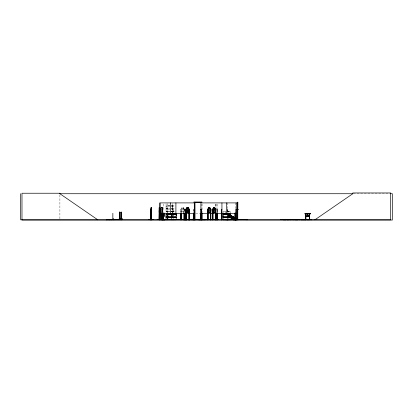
<?xml version="1.0" encoding="UTF-8"?>
<svg xmlns="http://www.w3.org/2000/svg" width="413" height="413" viewBox="0 0 413 413"><rect width="100%" height="100%" fill="white"/><g stroke="black" fill="none" stroke-linecap="round" stroke-linejoin="round"><path stroke-width="0.31" stroke-dasharray="2.06 1.55" d="M162.65 212.39L162.681 207.656M162.737 209.221L162.686 207.61L162.681 212.618L162.737 210.95M170.29 206.03L166.036 206.03L166.072 208.648L166.078 207.409M167.833 203.526L167.833 208.648L167.833 207.409M172.748 207.409L172.753 203.382M162.722 209.257L162.722 207.656M162.686 212.618L162.732 210.547L162.722 211.539M162.691 209.277L162.722 207.61M172.81 208.875L172.748 213.991M162.629 209.236L162.691 212.39M181.224 209.221L181.116 212.39M184.069 209.236L183.93 212.39M167.828 208.648L167.833 212.896M166.072 208.663L169.779 208.787M166.047 211.446L170.151 211.662M223.03 211.802L225.581 211.559M160.848 209.298L161.209 207.873L161.56 207.873L161.906 209.298M182.401 207.873L182.03 210.031L182.789 210.676L183.181 209.298L182.789 207.873L182.386 207.873M182.025 207.656L181.446 210.547L182.221 211.539L182.99 211.539L183.754 210.547L183.754 209.298L183.181 207.656L182.004 207.656M181.178 212.39L181.224 209.246L180.796 209.298L180.796 212.39M166.041 208.771L166.078 209.107M168.153 211.802L168.917 211.802M173.393 211.802L174.157 211.802M225.106 211.802L225.622 211.761M227.568 211.802L228.332 211.802M162.175 212.205L162.929 210.935M183.16 212.576L184.337 210.935L184.374 209.283L183.181 207.61L181.983 207.61L180.811 209.283L180.858 212.39M161.731 211.539L162.443 210.547L162.443 209.298L161.911 207.656L160.822 207.656M172.649 211.647L172.608 213.991M166.057 211.544L170.151 211.559M353.43 193.728L389.8 193.728M169.764 205.715L166.072 205.715L166.078 203.526M171.395 205.715L175.004 205.715M169.779 205.881L166.031 206.035M171.364 205.881L175.024 205.881M171.364 206.03L175.024 206.03M166.072 206.201L169.764 206.201M171.395 206.201L175.004 206.201M160.807 207.61L161.927 207.61L163.011 209.283L162.536 209.298L162.557 212.39M166.072 208.617L169.764 208.617M171.395 208.617L175.004 208.617M171.364 208.787L175.024 208.787M166.041 208.947L170.29 208.937M171.364 208.937L175.024 208.937M169.764 209.107L166.072 209.107L166.078 212.896M171.395 209.107L175.004 209.107M172.727 209.298L173.099 209.298L173.093 212.463L173.083 209.298M183.93 209.298L184.374 209.283L184.306 212.39M227.129 209.298L227.424 209.298M184.317 210.935L183.181 212.618L181.983 212.618L180.811 210.95L182.025 212.576M166.078 211.373L169.764 211.373M171.4 211.373L175.004 211.373M166.067 211.435L169.769 211.441M171.39 211.441L175.009 211.441M171.374 211.559L175.009 211.564M227.222 211.559L230.464 211.606L227.233 211.647M171.385 211.652L175.009 211.647M166.078 211.802L170.151 211.802M171.374 211.802L175.004 211.802M227.217 211.802L230.408 211.802M195.736 213.428L200.217 213.428M225.462 211.652L225.488 213.991M183.16 207.656L184.317 209.298M172.804 208.823L172.753 206.201M235.312 202.902L235.312 209.092M230.402 211.559L230.408 213.991M227.94 211.559L227.945 213.991M227.424 202.902L227.424 212.809M227.305 209.298L227.305 212.463M227.248 209.298L227.248 212.463M227.129 215.003L227.129 216.267M227.129 216.902L227.129 218.802M223.035 211.559L223.03 212.896M217.46 212.463L217.46 209.298L216.779 209.298L216.779 212.463M217.393 209.298L217.393 212.463M217.15 209.298L217.15 212.463M217.083 204.141L217.083 212.809M216.897 204.141L216.897 212.809M215.638 204.141L215.638 207.233M215.545 204.141L215.545 207.233M202.009 204.007L202.009 212.86M201.905 204.094L201.905 212.901M193.547 209.298L193.552 212.463M193.434 209.298L193.434 212.463M184.244 209.298L184.244 212.39M172.748 215.689L172.737 218.802M172.727 204.141L172.737 212.809M172.727 215.003L172.737 216.267M172.608 215.689L172.608 216.897M167.838 211.379L167.838 211.797M167.699 211.559L167.693 212.896M163.744 204.074L163.744 208.157M162.794 209.298L162.794 212.39M59.895 194.998L59.895 219.184M162.732 210.031L162.727 210.676L162.722 210.031M162.975 207.61L162.929 212.618L162.975 207.61M173.093 216.267L173.099 215.003L173.083 216.267M173.099 218.802L173.093 216.902L173.083 218.802M161.406 209.298L161.406 207.61L161.364 209.298"/><path stroke-width="0.62" d="M159.279 219.437L159.036 219.819L159.284 209.2L159.217 219.819M166.078 216.897L166.078 215.689M167.693 215.689L167.693 216.897L167.688 214.476M167.833 215.689L167.833 216.897L167.828 214.476M171.318 215.689L171.318 216.897L171.312 214.476M176.232 215.689L176.232 214.476L166.072 214.476L166.072 216.897L176.237 216.897L176.237 214.476M230.082 216.897L223.025 216.897L223.03 215.689M227.945 215.689L227.945 214.476L227.945 216.897M157.198 219.623L165.334 219.793L157.172 219.608L164.833 219.819M159.242 210.935L159.273 212.618L159.222 207.656M161.122 219.623L161.184 219.437M195.994 219.814L191.642 219.623L202.959 219.602L199.009 219.768M235.069 219.788L235.069 213.098M230.836 216.061L234.434 219.814L239.019 219.602L234.408 219.819M238.141 209.525L238.141 209.401M159.217 209.298L159.222 207.61M159.273 212.618L159.279 210.547L159.268 211.539M119.538 219.313L119.569 212.38M119.496 212.039L119.672 219.37L119.372 219.422L119.538 211.998M121.148 219.313L121.148 211.998L120.963 219.417L121.288 219.37L121.308 213.65M151.519 209.257L151.54 219.819M119.641 218.74L119.625 218.446M119.662 218.503L120.131 218.627M120.229 218.596L120.24 218.513M120.994 212.969L121.071 219.313M121.923 218.513L121.866 218.663M119.78 218.658L120.08 218.472M121.84 218.725L121.845 218.446M121.293 218.585L121.412 218.704M121.257 218.74L121.185 218.585M121.288 218.658L121.928 218.637M208.09 209.277L207.693 209.298L207.693 219.819M210.553 209.236L210.537 219.819M214.739 207.61L213.65 207.61L212.602 209.283L212.581 219.819L212.561 209.298L212.969 209.148L212.958 219.819M215.416 209.236L215.441 219.819L215.349 209.298L215.751 209.298L214.698 207.656L213.666 207.656L213.18 210.547L213.862 211.539L214.548 211.539L215.24 210.547L214.724 207.656M160.012 209.236L160.012 219.819M121.83 218.627L121.742 218.663M113.265 219.045L112.992 219.04M186.149 209.236L185.804 209.298L185.762 219.819M189.009 209.236L189.02 219.819M151.05 209.298L151.184 207.656L150.957 219.819M148.866 219.623L153.548 219.623M120.926 212.654L121.066 211.998L121.231 213.309M109.476 219.809L109.497 219.509L110.818 219.649M109.744 219.509L109.755 219.814M111.355 219.509L111.298 219.809L111.293 219.509M120.085 219.809L120.255 218.358L120.322 219.509L119.042 219.509M120.353 219.649L120.343 218.962L119.249 218.962L119.264 219.649M121.902 219.809L121.954 218.962L120.859 218.962L120.88 219.649M166.057 219.814L166.078 217.383M151.447 210.031L151.272 210.676L151.272 207.873L151.452 219.819M150.822 219.819L150.869 209.283L151.179 207.61M151.411 212.618L151.721 210.95L151.452 212.618L151.137 212.618L150.874 210.935L151.179 212.618M151.581 210.547L151.225 211.539L150.998 209.159M218.518 219.618L205.437 219.602M164.038 216.495L164.059 213.278M214.042 207.873L213.691 210.031L214.383 210.676L214.719 209.298L214.383 207.873L214.017 207.873M187.048 209.298L187.445 207.873M179.877 219.623L191.198 219.602M166.031 219.747L176.243 219.716L176.237 217.383L166.072 217.383M172.644 219.623L172.686 219.437M200.744 214.559L200.661 219.793M200.801 219.788L200.744 213.991M215.271 219.814L215.318 219.437M307.67 215.452L307.742 213.955M161.318 219.793L161.364 213.01M232.214 217.636L231.161 216.319M231.141 216.355L231.435 216.319M232.514 216.877C232.323 215.911 229.391 216.2 231.579 216.19M233.825 219.143L231.951 218.152L233.804 219.179L233.815 219.819M200.749 209.314L200.955 209.69M207.775 219.819L207.76 209.283L208.808 207.61M209.83 212.576L210.862 210.935L210.919 209.283L209.845 207.61L208.782 207.61L207.76 209.283M212.628 209.283L213.676 207.61M214.698 212.576L215.787 210.95L215.787 209.283L214.714 207.61M214.714 212.618L215.787 210.95M229.798 215.261L230.63 215.199L233.102 217.006L232.442 216.298M230.196 215.4L232.054 216.742M230.624 215.261L229.762 215.235M232.034 216.071L232.88 216.98M235.425 219.706L233.469 218.838L232.478 217.775L232.343 216.675L233.195 216.675L234.589 217.749L235.333 218.549L235.384 219.184L233.691 218.549L232.364 216.737M232.762 216.877L234.181 217.749L234.723 218.632L233.799 218.219L232.782 216.84M232.323 216.711C233.799 216.474 235.08 217.759 235.999 218.838L236.148 219.902M232.793 218.425L232.364 217.331L232.818 218.394L232.106 218.4L230.356 217.362L232.127 218.425L233.009 218.338M232.385 216.706L232.534 217.749L233.51 218.797M233.319 219.179L233.19 219.814L231.92 218.451M161.406 219.819L161.442 209.298L159.686 209.298L160.559 208.028M185.829 219.819L185.84 209.283L187.027 207.61L188.235 207.61L189.428 209.283L189.407 210.95L188.235 212.618L187.012 212.618L185.819 210.95L187.048 212.576M185.84 209.283L187.048 207.656L186.469 210.547L187.239 211.539L188.018 211.539L188.803 210.547L188.22 207.656L187.027 207.656M189.428 210.95L188.22 212.618L188.235 207.61M228.787 215.235L229.478 215.199L231.249 216.267L228.787 215.235L229.272 216.309L228.807 215.199L230.454 217.073L231.977 217.708L231.75 217.073M229.189 215.4L231.301 217.155L229.21 215.364M229.473 215.261L230.913 216.273M229.045 216.185L233.056 219.706M232.307 217.352L231.11 216.185M234.455 219.793L230.712 216.061M112.863 213.273L112.857 219.484L114.649 219.649M230.418 219.721L223.01 219.814M314.882 219.819L352.795 193.728L352.795 192.959L390.703 192.959L390.703 219.819L20.65 219.819L20.65 193.728M159.237 219.814L159.263 209.159M305.956 216.113L307.67 215.581L309.358 216.113M305.956 216.257L307.644 215.751M59.41 193.728L352.991 193.728M390.414 193.728L392.35 193.728L392.35 220.041L21.982 220.041L21.982 193.232L59.895 193.232L59.895 193.728L97.804 219.819M193.676 202.107L202.009 202.107M201.905 202.205L194.389 202.205L194.389 219.819M201.487 202.623L194.807 202.623L194.848 219.819M194.848 202.669L201.446 202.669M237.651 202.685L237.258 202.685L237.196 219.819M194.456 202.902L160.12 202.902L160.146 219.819M151.137 207.61L151.452 207.61M151.143 207.656L151.447 207.656L151.581 209.298M187.425 207.873L187.832 207.873L188.214 210.031L187.832 210.676L187.048 210.031M150.869 209.283L150.745 219.819M151.628 209.267L151.679 219.819M159.723 209.283L159.707 219.819L159.924 209.298M189.407 209.283L188.963 209.298L188.927 219.819M200.955 209.231L200.708 209.515M210.919 209.283L210.485 209.298L210.454 219.819M215.762 209.283L215.715 219.819M151.463 209.298L151.411 207.61M200.894 209.298L201.25 209.298L201.27 219.819M221.941 209.298L221.585 209.298L221.544 219.819M159.785 210.935L160.559 212.205M207.796 210.935L208.808 212.618M210.862 210.935L209.845 212.618L208.782 212.618M213.676 212.618L212.602 210.95L213.65 212.618L214.739 212.618M160.12 213.428L194.456 213.428M200.894 213.428L237.093 213.428M305.026 213.666L310.287 213.666M305.026 213.81L310.287 213.81M166.072 213.991L176.237 213.991M223.025 213.991L230.413 213.991M166.036 214.161L176.268 214.161M222.989 214.161L230.449 214.161M119.615 212.174L119.419 214.244M162.505 214.254L162.505 214.858M166.036 214.311L176.268 214.311M222.989 214.311L230.449 214.311M230.413 214.476L223.025 214.476L223.025 216.897M163.109 214.889L163.548 214.889M309.332 216.267L307.644 215.803L307.577 213.955M305.93 216.696L309.383 216.696L309.383 216.366L305.93 216.366L305.956 219.819M166.036 217.062L176.268 217.062M222.989 217.062L230.361 217.062M166.036 217.212L176.268 217.212M222.989 217.212L230.361 217.212M230.33 217.383L223.025 217.383L223.025 219.716M119.021 218.962L119.021 219.649M120.637 218.962L120.637 219.649M194.156 219.055L192.938 219.055L192.938 219.819M113.384 219.246L112.661 219.246L112.661 219.706M192.938 219.22L194.156 219.22L194.239 213.423M113.554 219.401L114.422 219.401M115.165 219.401L116.038 219.401M112.615 219.509L111.112 219.509L111.164 219.814M120.653 219.509L121.938 219.509M151.426 219.437L151.7 219.437M162.98 219.437L162.495 219.437L162.495 219.819M176.093 219.494L192.876 219.494M200.852 219.437L201.291 219.437M201.652 219.494L217.496 219.437L217.496 219.819M108.913 219.54L109.476 219.54M196.696 219.602L191.477 219.819M196.841 219.602L198.152 219.819M280.737 219.602L282.136 219.602M282.291 219.602L283.535 219.819M288.79 219.602L290.034 219.819M291.712 219.602L290.401 219.819M292.533 219.602L293.855 219.819M298.258 219.602L299.57 219.819M305.94 219.602L307.184 219.819M309.048 219.602L310.235 219.819M310.37 219.602L311.722 219.819M121.964 219.649L108.831 219.706M166.078 219.649L176.232 219.649M183.449 219.623L186.65 219.819L183.475 219.793M190.233 219.623L188.493 219.819L190.238 219.788M223.03 219.649L230.408 219.649M234.429 219.623L239.019 219.623M106.255 219.757L121.969 219.726M222.034 219.788L221.982 219.437M235.286 219.876L236.174 219.871M186.186 209.277L186.217 219.819M307.67 215.751L309.358 216.257M171.297 219.814L171.318 217.383M167.817 219.814L167.833 217.383M236.654 219.623L236.53 219.793M193.898 219.793L193.831 219.437M217.062 219.793L217.073 213.098M231.548 216.2L232.973 216.908M231.559 216.226L232.942 216.959M233.49 218.807L235.322 219.871M231.492 216.846L232.442 217.419L232.395 216.82L232.736 217.568M231.414 216.355L232.581 217.202M230.645 215.23L232.772 217.073M229.127 219.793L225.684 219.788M229.127 216.071L232.932 219.706M231.879 216.071L232.726 216.98M232.152 218.332L233.422 219.695M231.998 218.332L233.268 219.695M119.429 219.37L119.336 214.244M230.217 215.364L230.8 216.273M186.134 209.252L186.16 219.819M121.773 219.814L121.701 218.358L121.871 219.509M159.284 209.298L159.273 207.656M309.631 213.955L309.631 219.819M309.358 213.955L309.358 216.34M309.358 216.696L309.358 219.819M308.785 219.819L307.556 219.819M307.659 213.516L307.67 215.803M307.659 216.366L307.659 216.696M305.956 213.955L305.956 216.34M305.842 219.819L305.016 219.819M305.682 213.955L305.682 219.819M304.82 219.819L303.896 219.819M303.689 219.819L302.455 219.819M302.171 219.819L300.87 219.819M297.995 219.819L296.766 219.819M296.591 219.819L294.846 219.819M292.254 219.819L291.991 219.819M288.708 219.819L287.03 219.819M286.059 219.819L283.752 219.819M247.475 219.819L247.475 219.494L221.291 219.494L221.291 219.819M246.907 219.494L246.907 219.819M246.706 219.494L246.706 219.819M238.812 219.494L238.812 219.819M237.78 219.819L237.78 202.107L237.604 219.819M236.974 202.902L236.974 219.819M236.282 219.437L236.282 219.819M236.2 219.546L236.2 219.819M235.937 219.437L235.937 219.819M235.787 219.819L235.787 209.298L237.114 209.298L237.108 219.819L237.093 202.902L200.894 202.902L200.914 219.819L200.873 219.437M235.637 219.437L235.637 219.819M235.601 219.819L235.632 219.179L229.716 219.179L229.716 219.819M235.477 219.179L235.477 219.819M235.379 213.098L235.415 219.819M235.312 213.098L235.353 219.819M235.265 219.437L235.255 219.819M235.126 219.437L235.126 219.819M235.002 213.098L234.966 219.819M234.687 219.179L234.687 219.819M234.011 219.179L234.011 219.819M233.665 219.179L233.665 219.819M233.619 219.179L233.619 219.819M233.521 219.179L233.521 219.819M233.314 219.179L233.314 219.819M232.989 219.179L232.989 219.819M232.896 219.179L232.896 219.819M231.667 219.179L231.667 219.819M231.512 219.179L231.512 219.819M230.48 219.179L230.48 219.819M230.278 219.179L230.278 219.819M229.876 219.179L229.876 219.819M227.945 217.383L227.95 219.716M227.444 219.437L227.439 219.819M227.326 219.437L227.305 219.819M227.248 219.437L227.227 219.819M227.129 219.437L227.129 219.819M227.114 219.437L227.109 219.819M226.561 202.902L226.561 213.428M221.941 202.902L221.941 219.819M221.626 219.437L221.626 219.819M221.487 219.494L221.487 219.819M217.46 213.098L217.429 219.819M217.393 213.098L217.336 219.819M217.15 213.098L217.207 219.819M216.975 219.437L217.026 219.819M216.954 213.098L216.902 219.819L216.877 219.437M216.779 213.098L216.758 219.819M216.603 219.494L216.603 219.819M216.231 219.494L216.267 219.819M215.942 219.437L215.937 219.819L215.901 213.098M215.772 213.098L215.772 219.819M215.632 209.298L215.632 219.819M215.545 213.098L215.586 219.819M212.845 209.298L212.876 219.819M212.783 219.437L212.798 219.819M212.69 219.437L212.7 219.819M210.883 219.437L210.883 219.819M210.852 209.298L210.831 219.819M210.769 209.298L210.713 219.819M210.615 219.437L210.609 219.819M208.142 219.602L208.09 209.164M207.976 209.298L208.013 219.819M207.92 219.437L207.92 219.819M207.662 219.437L207.662 219.819M206.077 219.494L206.077 219.819M205.411 219.494L205.437 219.819M205.199 219.819L204.915 219.819M204.75 219.494L204.75 219.819L203.898 219.819M203.604 219.819L198.462 219.819M202.009 213.495L202.009 219.819M201.905 213.531L201.905 219.819M201.487 213.454L201.534 219.819M201.446 213.423L201.446 219.819M201.208 219.437L201.208 219.819M201.054 209.298L201.048 219.819M199.629 219.22L199.629 219.819M194.869 202.685L194.89 219.819M194.291 202.107L194.291 219.819M194.224 219.494L194.224 219.819M194.089 213.098L194.084 218.802M194.089 219.437L194.084 219.819M194.058 219.494L194.058 219.819L193.929 219.437M193.95 213.098L193.95 218.802M193.774 213.098L193.774 219.195M193.774 219.437L193.821 219.819M193.687 213.098L193.676 219.189M193.733 219.437L193.723 219.819M193.547 213.098L193.547 218.802M193.527 219.437L193.552 219.819M193.418 213.098L193.434 218.802M193.434 219.437L193.392 219.819L193.377 219.546M193.217 219.494L193.217 219.819M189.381 219.437L189.381 219.819M189.34 209.298L189.34 219.819M189.237 219.437L189.226 219.819M187.027 207.61L187.027 212.618M186.067 219.437L186.077 219.819M185.917 219.437L185.907 219.819M184.306 213.01L184.281 219.819M184.244 213.01L184.203 219.819M184.048 219.437L184.038 219.819M183.93 213.01L183.955 219.819M183.893 219.437L183.893 219.819M181.178 213.01L181.214 219.819M181.116 213.01L181.152 219.819M181.07 219.437L181.059 219.819M180.858 213.01L180.858 219.819M180.796 213.01L180.796 219.819M175.907 202.902L175.907 213.428M175.453 219.494L175.453 219.819M174.911 219.494L174.911 219.819M173.124 219.819L173.093 219.437L173.083 219.819M172.768 219.437L172.763 219.819M170.672 202.902L170.672 213.428M167.693 217.383L167.688 219.716M164.013 213.01L164.018 216.562M163.873 213.01L163.873 216.479M163.465 214.889L163.507 219.819L163.269 214.342L163.192 219.819M162.794 213.01L162.794 219.819M162.691 213.01L162.691 219.819M162.65 213.01L162.614 219.819M162.536 213.01L162.536 219.819M161.597 219.819L161.597 219.437L159.65 219.437L159.655 219.819M161.292 219.437L161.225 219.819M160.321 209.298L160.321 210.547M160.29 219.437L160.296 219.819M159.785 202.902L159.785 219.819M151.648 209.159L151.586 219.819M150.982 219.819L150.982 219.437L150.709 219.819M121.778 218.358L121.732 219.509M120.183 218.358L120.183 219.509M116.259 219.649L114.943 219.649M113.389 219.814L113.384 218.844L113.327 219.649M108.191 219.706L107.468 219.706M106.982 219.706L106.255 219.814M159.273 210.031L159.273 210.676L159.268 210.031M237.867 209.303L237.867 209.68L237.867 209.303M161.973 214.424C162.577 216.309 163.44 213.098 161.973 214.424M209.174 207.873L208.823 210.031L209.52 210.676L209.85 209.298L209.52 207.873L209.148 207.873M208.828 207.656L208.317 210.547L208.993 211.539L209.68 211.539L210.372 210.547L210.372 209.298L209.856 207.656L208.802 207.656M310.287 213.516L305.026 213.516L305.026 213.955L310.287 213.955L310.287 213.516M162.97 219.819L162.944 213.01L162.929 219.819"/></g></svg>
